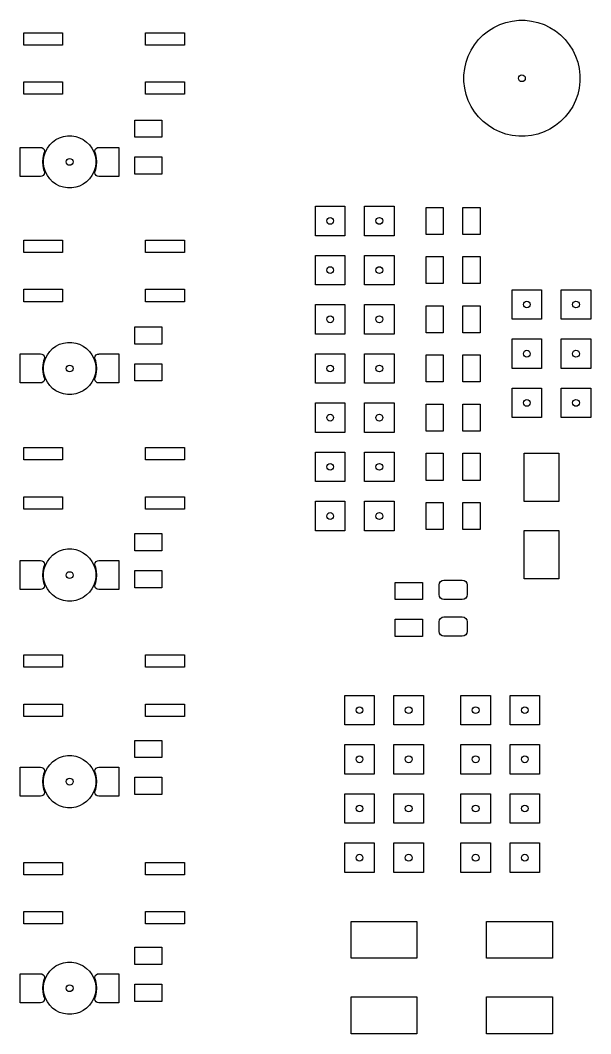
# Model space of a CAD drawing. Extents: x 0.28 to 2.94, y 0.28 to 3.72.
# Drawn here: x 1.78 to 2.94, y 1.657 to 3.718 of the extents above; entities that cross this region are included whole.
import ezdxf

# ---------------------------------------------------------------- set-up
doc = ezdxf.new("R2010")
doc.units = 0
doc.header["$MEASUREMENT"] = 0
doc.layers.add('BLACK', color=7, linetype='CONTINUOUS')

msp = doc.modelspace()

# ---------------------------------------------------------------- linework, layer by layer
at = {"layer": 'BLACK', "linetype": 'CONTINUOUS'}
for p, q in [((2.7429, 3.7034), (2.7548, 3.7091)), ((2.7548, 3.7091), (2.7673, 3.7135)), ((2.7673, 3.7135), (2.7802, 3.7164)), ((2.7802, 3.7164), (2.7934, 3.7179)), ((2.7934, 3.7179), (2.8066, 3.7179)), ((2.8066, 3.7179), (2.8198, 3.7164)), ((2.8198, 3.7164), (2.8327, 3.7135)), ((2.8327, 3.7135), (2.8452, 3.7091)), ((2.8452, 3.7091), (2.8571, 3.7034)), ((1.7866, 3.6674), (1.7866, 3.6926)), ((1.7866, 3.6926), (1.8654, 3.6926)), ((1.8654, 3.6926), (1.8654, 3.6674)), ((2.0346, 3.6674), (2.0346, 3.6926)), ((2.0346, 3.6926), (2.1134, 3.6926)), ((2.1134, 3.6926), (2.1134, 3.6674)), ((2.7213, 3.6881), (2.7317, 3.6963)), ((2.7317, 3.6963), (2.7429, 3.7034)), ((2.8571, 3.7034), (2.8683, 3.6963)), ((2.8683, 3.6963), (2.8787, 3.6881)), ((2.6966, 3.6571), (2.7037, 3.6683)), ((2.7037, 3.6683), (2.7119, 3.6787)), ((2.7119, 3.6787), (2.7213, 3.6881)), ((2.8787, 3.6881), (2.8881, 3.6787)), ((2.8881, 3.6787), (2.8963, 3.6683)), ((2.8963, 3.6683), (2.9034, 3.6571)), ((1.8654, 3.6674), (1.7866, 3.6674)), ((2.1134, 3.6674), (2.0346, 3.6674)), ((2.6909, 3.6452), (2.6966, 3.6571)), ((2.9034, 3.6571), (2.9091, 3.6452)), ((2.6836, 3.6198), (2.6865, 3.6327)), ((2.6865, 3.6327), (2.6909, 3.6452)), ((2.9091, 3.6452), (2.9135, 3.6327)), ((2.9135, 3.6327), (2.9164, 3.6198)), ((2.6821, 3.6066), (2.6836, 3.6198)), ((2.6821, 3.5934), (2.6821, 3.6066)), ((2.9164, 3.6198), (2.9179, 3.6066)), ((2.9179, 3.6066), (2.9179, 3.5934)), ((1.7866, 3.5674), (1.7866, 3.5926)), ((1.7866, 3.5926), (1.8654, 3.5926)), ((1.8654, 3.5926), (1.8654, 3.5674)), ((2.0346, 3.5674), (2.0346, 3.5926)), ((2.0346, 3.5926), (2.1134, 3.5926)), ((2.1134, 3.5926), (2.1134, 3.5674)), ((2.6836, 3.5802), (2.6821, 3.5934)), ((2.9179, 3.5934), (2.9164, 3.5802)), ((1.8654, 3.5674), (1.7866, 3.5674)), ((2.1134, 3.5674), (2.0346, 3.5674)), ((2.6865, 3.5673), (2.6836, 3.5802)), ((2.6909, 3.5548), (2.6865, 3.5673)), ((2.9135, 3.5673), (2.9091, 3.5548)), ((2.9164, 3.5802), (2.9135, 3.5673)), ((2.6966, 3.5429), (2.6909, 3.5548)), ((2.9091, 3.5548), (2.9034, 3.5429)), ((2.7037, 3.5317), (2.6966, 3.5429)), ((2.7119, 3.5213), (2.7037, 3.5317)), ((2.8963, 3.5317), (2.8881, 3.5213)), ((2.9034, 3.5429), (2.8963, 3.5317)), ((2.0125, 3.48), (2.0125, 3.515)), ((2.0125, 3.515), (2.0675, 3.515)), ((2.0675, 3.515), (2.0675, 3.48)), ((2.7213, 3.5119), (2.7119, 3.5213)), ((2.7317, 3.5037), (2.7213, 3.5119)), ((2.7429, 3.4966), (2.7317, 3.5037)), ((2.8683, 3.5037), (2.8571, 3.4966)), ((2.8787, 3.5119), (2.8683, 3.5037)), ((2.8881, 3.5213), (2.8787, 3.5119)), ((1.8676, 3.4817), (1.8758, 3.483)), ((1.8758, 3.483), (1.8842, 3.483)), ((1.8842, 3.483), (1.8924, 3.4817)), ((2.7548, 3.4909), (2.7429, 3.4966)), ((2.7673, 3.4865), (2.7548, 3.4909)), ((2.7802, 3.4836), (2.7673, 3.4865)), ((2.7934, 3.4821), (2.7802, 3.4836)), ((2.8198, 3.4836), (2.8066, 3.4821)), ((2.8327, 3.4865), (2.8198, 3.4836)), ((2.8452, 3.4909), (2.8327, 3.4865)), ((2.8571, 3.4966), (2.8452, 3.4909)), ((1.8347, 3.4578), (1.8396, 3.4645)), ((1.8396, 3.4645), (1.8455, 3.4704)), ((1.8455, 3.4704), (1.8522, 3.4753)), ((1.8522, 3.4753), (1.8597, 3.4791)), ((1.8597, 3.4791), (1.8676, 3.4817)), ((1.8924, 3.4817), (1.9003, 3.4791)), ((1.9003, 3.4791), (1.9078, 3.4753)), ((1.9078, 3.4753), (1.9145, 3.4704)), ((1.9145, 3.4704), (1.9204, 3.4645)), ((1.9204, 3.4645), (1.9253, 3.4578)), ((2.0675, 3.48), (2.0125, 3.48)), ((2.8066, 3.4821), (2.7934, 3.4821)), ((1.7796, 3.4005), (1.7796, 3.4595)), ((1.7796, 3.4595), (1.8209, 3.4595)), ((1.8209, 3.4595), (1.8237, 3.459)), ((1.8209, 3.4595), (1.8209, 3.4595)), ((1.8237, 3.459), (1.8263, 3.4574)), ((1.827, 3.4453), (1.8254, 3.4377)), ((1.8263, 3.4574), (1.8281, 3.455)), ((1.8283, 3.4489), (1.827, 3.4453)), ((1.827, 3.4342), (1.8283, 3.4424)), ((1.8281, 3.455), (1.8288, 3.452)), ((1.8288, 3.452), (1.8283, 3.4489)), ((1.8283, 3.4424), (1.8309, 3.4503)), ((1.8283, 3.4489), (1.8283, 3.4489)), ((1.8309, 3.4503), (1.8347, 3.4578)), ((1.9253, 3.4578), (1.9291, 3.4503)), ((1.9291, 3.4503), (1.9317, 3.4424)), ((1.9312, 3.4519), (1.9319, 3.4549)), ((1.9317, 3.4489), (1.9312, 3.4519)), ((1.933, 3.4452), (1.9317, 3.4489)), ((1.9317, 3.4489), (1.9317, 3.4489)), ((1.9317, 3.4424), (1.933, 3.4342)), ((1.9319, 3.4549), (1.9338, 3.4574)), ((1.9346, 3.4377), (1.933, 3.4452)), ((1.9338, 3.4574), (1.9364, 3.459)), ((1.9364, 3.459), (1.9391, 3.4594)), ((1.9391, 3.4594), (1.9391, 3.4595)), ((1.9391, 3.4595), (1.9804, 3.4595)), ((1.9804, 3.4595), (1.9804, 3.4005)), ((1.8254, 3.4377), (1.8248, 3.43)), ((1.8248, 3.43), (1.8254, 3.4223)), ((1.8254, 3.4223), (1.827, 3.4148)), ((1.827, 3.4258), (1.827, 3.4342)), ((1.8283, 3.4176), (1.827, 3.4258)), ((1.933, 3.4258), (1.9317, 3.4176)), ((1.933, 3.4342), (1.933, 3.4258)), ((1.933, 3.4147), (1.9346, 3.4223)), ((1.9352, 3.43), (1.9346, 3.4377)), ((1.9346, 3.4223), (1.9352, 3.43)), ((2.0125, 3.405), (2.0125, 3.44)), ((2.0125, 3.44), (2.0675, 3.44)), ((2.0675, 3.44), (2.0675, 3.405)), ((1.8209, 3.4005), (1.7796, 3.4005)), ((1.8236, 3.401), (1.8209, 3.4006)), ((1.8209, 3.4006), (1.8209, 3.4005)), ((1.8262, 3.4026), (1.8236, 3.401)), ((1.8281, 3.4051), (1.8262, 3.4026)), ((1.827, 3.4148), (1.8283, 3.4111)), ((1.8288, 3.4081), (1.8281, 3.4051)), ((1.8309, 3.4097), (1.8283, 3.4176)), ((1.8283, 3.4111), (1.8283, 3.4111)), ((1.8283, 3.4111), (1.8288, 3.4081)), ((1.8347, 3.4022), (1.8309, 3.4097)), ((1.8396, 3.3955), (1.8347, 3.4022)), ((1.9253, 3.4022), (1.9204, 3.3955)), ((1.9291, 3.4097), (1.9253, 3.4022)), ((1.9317, 3.4176), (1.9291, 3.4097)), ((1.9312, 3.408), (1.9317, 3.4111)), ((1.9319, 3.405), (1.9312, 3.408)), ((1.9317, 3.4111), (1.933, 3.4147)), ((1.9317, 3.4111), (1.9317, 3.4111)), ((1.9337, 3.4026), (1.9319, 3.405)), ((1.9363, 3.401), (1.9337, 3.4026)), ((1.9391, 3.4005), (1.9363, 3.401)), ((1.9804, 3.4005), (1.9391, 3.4005)), ((1.9391, 3.4005), (1.9391, 3.4005)), ((2.0675, 3.405), (2.0125, 3.405)), ((1.8455, 3.3896), (1.8396, 3.3955)), ((1.8522, 3.3847), (1.8455, 3.3896)), ((1.8597, 3.3809), (1.8522, 3.3847)), ((1.8676, 3.3783), (1.8597, 3.3809)), ((1.9003, 3.3809), (1.8924, 3.3783)), ((1.9078, 3.3847), (1.9003, 3.3809)), ((1.9145, 3.3896), (1.9078, 3.3847)), ((1.9204, 3.3955), (1.9145, 3.3896)), ((1.8758, 3.377), (1.8676, 3.3783)), ((1.8842, 3.377), (1.8758, 3.377)), ((1.8924, 3.3783), (1.8842, 3.377)), ((2.38, 3.28), (2.38, 3.34)), ((2.38, 3.34), (2.44, 3.34)), ((2.44, 3.34), (2.44, 3.28)), ((2.48, 3.28), (2.48, 3.34)), ((2.48, 3.34), (2.54, 3.34)), ((2.54, 3.34), (2.54, 3.28)), ((2.605, 3.2825), (2.605, 3.3375)), ((2.605, 3.3375), (2.64, 3.3375)), ((2.64, 3.3375), (2.64, 3.2825)), ((2.68, 3.2825), (2.68, 3.3375)), ((2.68, 3.3375), (2.715, 3.3375)), ((2.715, 3.3375), (2.715, 3.2825)), ((2.44, 3.28), (2.38, 3.28)), ((2.54, 3.28), (2.48, 3.28)), ((2.64, 3.2825), (2.605, 3.2825)), ((2.715, 3.2825), (2.68, 3.2825)), ((1.7866, 3.2457), (1.7866, 3.2709)), ((1.7866, 3.2709), (1.8654, 3.2709)), ((1.8654, 3.2709), (1.8654, 3.2457)), ((2.0346, 3.2457), (2.0346, 3.2709)), ((2.0346, 3.2709), (2.1134, 3.2709)), ((2.1134, 3.2709), (2.1134, 3.2457)), ((1.8654, 3.2457), (1.7866, 3.2457)), ((2.1134, 3.2457), (2.0346, 3.2457)), ((2.38, 3.18), (2.38, 3.24)), ((2.38, 3.24), (2.44, 3.24)), ((2.44, 3.24), (2.44, 3.18)), ((2.48, 3.18), (2.48, 3.24)), ((2.48, 3.24), (2.54, 3.24)), ((2.54, 3.24), (2.54, 3.18)), ((2.605, 3.1825), (2.605, 3.2375)), ((2.605, 3.2375), (2.64, 3.2375)), ((2.64, 3.2375), (2.64, 3.1825)), ((2.68, 3.1825), (2.68, 3.2375)), ((2.68, 3.2375), (2.715, 3.2375)), ((2.715, 3.2375), (2.715, 3.1825)), ((2.44, 3.18), (2.38, 3.18)), ((2.54, 3.18), (2.48, 3.18)), ((2.64, 3.1825), (2.605, 3.1825)), ((2.715, 3.1825), (2.68, 3.1825)), ((1.7866, 3.1457), (1.7866, 3.1709)), ((1.7866, 3.1709), (1.8654, 3.1709)), ((1.8654, 3.1709), (1.8654, 3.1457)), ((2.0346, 3.1457), (2.0346, 3.1709)), ((2.0346, 3.1709), (2.1134, 3.1709)), ((2.1134, 3.1709), (2.1134, 3.1457)), ((2.78, 3.11), (2.78, 3.17)), ((2.78, 3.17), (2.84, 3.17)), ((2.84, 3.17), (2.84, 3.11)), ((2.88, 3.11), (2.88, 3.17)), ((2.88, 3.17), (2.94, 3.17)), ((2.94, 3.17), (2.94, 3.11)), ((1.8654, 3.1457), (1.7866, 3.1457)), ((2.1134, 3.1457), (2.0346, 3.1457)), ((2.38, 3.08), (2.38, 3.14)), ((2.38, 3.14), (2.44, 3.14)), ((2.44, 3.14), (2.44, 3.08)), ((2.48, 3.08), (2.48, 3.14)), ((2.48, 3.14), (2.54, 3.14)), ((2.54, 3.14), (2.54, 3.08)), ((2.605, 3.0825), (2.605, 3.1375)), ((2.605, 3.1375), (2.64, 3.1375)), ((2.64, 3.1375), (2.64, 3.0825)), ((2.68, 3.0825), (2.68, 3.1375)), ((2.68, 3.1375), (2.715, 3.1375)), ((2.715, 3.1375), (2.715, 3.0825)), ((2.0125, 3.0596), (2.0125, 3.0946)), ((2.0125, 3.0946), (2.0675, 3.0946)), ((2.0675, 3.0946), (2.0675, 3.0596)), ((2.84, 3.11), (2.78, 3.11)), ((2.94, 3.11), (2.88, 3.11)), ((2.44, 3.08), (2.38, 3.08)), ((2.54, 3.08), (2.48, 3.08)), ((2.64, 3.0825), (2.605, 3.0825)), ((2.715, 3.0825), (2.68, 3.0825)), ((1.8396, 3.0445), (1.8455, 3.0504)), ((1.8455, 3.0504), (1.8522, 3.0553)), ((1.8522, 3.0553), (1.8597, 3.0591)), ((1.8597, 3.0591), (1.8676, 3.0617)), ((1.8676, 3.0617), (1.8758, 3.063)), ((1.8758, 3.063), (1.8842, 3.063)), ((1.8842, 3.063), (1.8924, 3.0617)), ((1.8924, 3.0617), (1.9003, 3.0591)), ((1.9003, 3.0591), (1.9078, 3.0553)), ((1.9078, 3.0553), (1.9145, 3.0504)), ((1.9145, 3.0504), (1.9204, 3.0445)), ((2.0675, 3.0596), (2.0125, 3.0596)), ((2.78, 3.01), (2.78, 3.07)), ((2.78, 3.07), (2.84, 3.07)), ((2.84, 3.07), (2.84, 3.01)), ((2.88, 3.01), (2.88, 3.07)), ((2.88, 3.07), (2.94, 3.07)), ((2.94, 3.07), (2.94, 3.01)), ((1.7796, 2.9805), (1.7796, 3.0395)), ((1.7796, 3.0395), (1.8209, 3.0395)), ((1.8209, 3.0395), (1.8237, 3.039)), ((1.8209, 3.0395), (1.8209, 3.0395)), ((1.8237, 3.039), (1.8263, 3.0374)), ((1.8263, 3.0374), (1.8281, 3.035)), ((1.8283, 3.0289), (1.827, 3.0253)), ((1.8281, 3.035), (1.8288, 3.032)), ((1.8288, 3.032), (1.8283, 3.0289)), ((1.8283, 3.0224), (1.8309, 3.0303)), ((1.8283, 3.0289), (1.8283, 3.0289)), ((1.8309, 3.0303), (1.8347, 3.0378)), ((1.8347, 3.0378), (1.8396, 3.0445)), ((1.9204, 3.0445), (1.9253, 3.0378)), ((1.9253, 3.0378), (1.9291, 3.0303)), ((1.9291, 3.0303), (1.9317, 3.0224)), ((1.9312, 3.0319), (1.9319, 3.0349)), ((1.9317, 3.0289), (1.9312, 3.0319)), ((1.933, 3.0252), (1.9317, 3.0289)), ((1.9317, 3.0289), (1.9317, 3.0289)), ((1.9319, 3.0349), (1.9338, 3.0374)), ((1.9338, 3.0374), (1.9364, 3.039)), ((1.9364, 3.039), (1.9391, 3.0394)), ((1.9391, 3.0394), (1.9391, 3.0395)), ((1.9391, 3.0395), (1.9804, 3.0395)), ((1.9804, 3.0395), (1.9804, 2.9805)), ((2.38, 2.98), (2.38, 3.04)), ((2.38, 3.04), (2.44, 3.04)), ((2.44, 3.04), (2.44, 2.98)), ((2.48, 2.98), (2.48, 3.04)), ((2.48, 3.04), (2.54, 3.04)), ((2.54, 3.04), (2.54, 2.98)), ((2.605, 2.9825), (2.605, 3.0375)), ((2.605, 3.0375), (2.64, 3.0375)), ((2.64, 3.0375), (2.64, 2.9825)), ((2.68, 2.9825), (2.68, 3.0375)), ((2.68, 3.0375), (2.715, 3.0375)), ((2.715, 3.0375), (2.715, 2.9825)), ((1.8254, 3.0177), (1.8248, 3.01)), ((1.8248, 3.01), (1.8254, 3.0023)), ((1.827, 3.0253), (1.8254, 3.0177)), ((1.827, 3.0142), (1.8283, 3.0224)), ((1.827, 3.0058), (1.827, 3.0142)), ((1.9317, 3.0224), (1.933, 3.0142)), ((1.9346, 3.0177), (1.933, 3.0252)), ((1.933, 3.0142), (1.933, 3.0058)), ((1.9352, 3.01), (1.9346, 3.0177)), ((1.9346, 3.0023), (1.9352, 3.01)), ((2.0125, 2.9846), (2.0125, 3.0196)), ((2.0125, 3.0196), (2.0675, 3.0196)), ((2.0675, 3.0196), (2.0675, 2.9846)), ((2.84, 3.01), (2.78, 3.01)), ((2.94, 3.01), (2.88, 3.01)), ((1.8254, 3.0023), (1.827, 2.9948)), ((1.8283, 2.9976), (1.827, 3.0058)), ((1.827, 2.9948), (1.8283, 2.9911)), ((1.8288, 2.9881), (1.8281, 2.9851)), ((1.8309, 2.9897), (1.8283, 2.9976)), ((1.8283, 2.9911), (1.8283, 2.9911)), ((1.8283, 2.9911), (1.8288, 2.9881)), ((1.8347, 2.9822), (1.8309, 2.9897)), ((1.9291, 2.9897), (1.9253, 2.9822)), ((1.9317, 2.9976), (1.9291, 2.9897)), ((1.9312, 2.988), (1.9317, 2.9911)), ((1.9319, 2.985), (1.9312, 2.988)), ((1.933, 3.0058), (1.9317, 2.9976)), ((1.9317, 2.9911), (1.933, 2.9947)), ((1.9317, 2.9911), (1.9317, 2.9911)), ((1.933, 2.9947), (1.9346, 3.0023)), ((1.8209, 2.9805), (1.7796, 2.9805)), ((1.8236, 2.981), (1.8209, 2.9806)), ((1.8209, 2.9806), (1.8209, 2.9805)), ((1.8262, 2.9826), (1.8236, 2.981)), ((1.8281, 2.9851), (1.8262, 2.9826)), ((1.8396, 2.9755), (1.8347, 2.9822)), ((1.8455, 2.9696), (1.8396, 2.9755)), ((1.8522, 2.9647), (1.8455, 2.9696)), ((1.9145, 2.9696), (1.9078, 2.9647)), ((1.9204, 2.9755), (1.9145, 2.9696)), ((1.9253, 2.9822), (1.9204, 2.9755)), ((1.9337, 2.9826), (1.9319, 2.985)), ((1.9363, 2.981), (1.9337, 2.9826)), ((1.9391, 2.9805), (1.9363, 2.981)), ((1.9804, 2.9805), (1.9391, 2.9805)), ((1.9391, 2.9805), (1.9391, 2.9805)), ((2.0675, 2.9846), (2.0125, 2.9846)), ((2.44, 2.98), (2.38, 2.98)), ((2.54, 2.98), (2.48, 2.98)), ((2.64, 2.9825), (2.605, 2.9825)), ((2.715, 2.9825), (2.68, 2.9825)), ((2.78, 2.91), (2.78, 2.97)), ((2.78, 2.97), (2.84, 2.97)), ((2.84, 2.97), (2.84, 2.91)), ((2.88, 2.91), (2.88, 2.97)), ((2.88, 2.97), (2.94, 2.97)), ((2.94, 2.97), (2.94, 2.91)), ((1.8597, 2.9609), (1.8522, 2.9647)), ((1.8676, 2.9583), (1.8597, 2.9609)), ((1.8758, 2.957), (1.8676, 2.9583)), ((1.8842, 2.957), (1.8758, 2.957)), ((1.8924, 2.9583), (1.8842, 2.957)), ((1.9003, 2.9609), (1.8924, 2.9583)), ((1.9078, 2.9647), (1.9003, 2.9609)), ((2.38, 2.88), (2.38, 2.94)), ((2.38, 2.94), (2.44, 2.94)), ((2.44, 2.94), (2.44, 2.88)), ((2.48, 2.88), (2.48, 2.94)), ((2.48, 2.94), (2.54, 2.94)), ((2.54, 2.94), (2.54, 2.88)), ((2.605, 2.8825), (2.605, 2.9375)), ((2.605, 2.9375), (2.64, 2.9375)), ((2.64, 2.9375), (2.64, 2.8825)), ((2.68, 2.8825), (2.68, 2.9375)), ((2.68, 2.9375), (2.715, 2.9375)), ((2.715, 2.9375), (2.715, 2.8825)), ((2.84, 2.91), (2.78, 2.91)), ((2.94, 2.91), (2.88, 2.91)), ((2.44, 2.88), (2.38, 2.88)), ((2.54, 2.88), (2.48, 2.88)), ((2.64, 2.8825), (2.605, 2.8825)), ((2.715, 2.8825), (2.68, 2.8825)), ((1.7866, 2.8241), (1.7866, 2.8493)), ((1.7866, 2.8493), (1.8654, 2.8493)), ((1.8654, 2.8493), (1.8654, 2.8241)), ((2.0346, 2.8241), (2.0346, 2.8493)), ((2.0346, 2.8493), (2.1134, 2.8493)), ((2.1134, 2.8493), (2.1134, 2.8241)), ((1.8654, 2.8241), (1.7866, 2.8241)), ((2.1134, 2.8241), (2.0346, 2.8241)), ((2.38, 2.78), (2.38, 2.84)), ((2.38, 2.84), (2.44, 2.84)), ((2.44, 2.84), (2.44, 2.78)), ((2.48, 2.78), (2.48, 2.84)), ((2.48, 2.84), (2.54, 2.84)), ((2.54, 2.84), (2.54, 2.78)), ((2.605, 2.7825), (2.605, 2.8375)), ((2.605, 2.8375), (2.64, 2.8375)), ((2.64, 2.8375), (2.64, 2.7825)), ((2.68, 2.7825), (2.68, 2.8375)), ((2.68, 2.8375), (2.715, 2.8375)), ((2.715, 2.8375), (2.715, 2.7825)), ((2.8046, 2.7395), (2.8046, 2.838)), ((2.8046, 2.838), (2.8754, 2.838)), ((2.8754, 2.838), (2.8754, 2.7395)), ((2.64, 2.7825), (2.605, 2.7825)), ((2.715, 2.7825), (2.68, 2.7825)), ((2.44, 2.78), (2.38, 2.78)), ((2.54, 2.78), (2.48, 2.78)), ((1.7866, 2.7241), (1.7866, 2.7493)), ((1.7866, 2.7493), (1.8654, 2.7493)), ((1.8654, 2.7493), (1.8654, 2.7241)), ((2.0346, 2.7241), (2.0346, 2.7493)), ((2.0346, 2.7493), (2.1134, 2.7493)), ((2.1134, 2.7493), (2.1134, 2.7241)), ((1.8654, 2.7241), (1.7866, 2.7241)), ((2.1134, 2.7241), (2.0346, 2.7241)), ((2.38, 2.68), (2.38, 2.74)), ((2.38, 2.74), (2.44, 2.74)), ((2.44, 2.74), (2.44, 2.68)), ((2.48, 2.68), (2.48, 2.74)), ((2.48, 2.74), (2.54, 2.74)), ((2.54, 2.74), (2.54, 2.68)), ((2.605, 2.6825), (2.605, 2.7375)), ((2.605, 2.7375), (2.64, 2.7375)), ((2.64, 2.7375), (2.64, 2.6825)), ((2.68, 2.6825), (2.68, 2.7375)), ((2.68, 2.7375), (2.715, 2.7375)), ((2.715, 2.7375), (2.715, 2.6825)), ((2.8754, 2.7395), (2.8046, 2.7395)), ((2.44, 2.68), (2.38, 2.68)), ((2.54, 2.68), (2.48, 2.68)), ((2.64, 2.6825), (2.605, 2.6825)), ((2.715, 2.6825), (2.68, 2.6825)), ((2.8046, 2.582), (2.8046, 2.6805)), ((2.8046, 2.6805), (2.8754, 2.6805)), ((2.8754, 2.6805), (2.8754, 2.582)), ((2.0125, 2.6392), (2.0125, 2.6742)), ((2.0125, 2.6742), (2.0675, 2.6742)), ((2.0675, 2.6742), (2.0675, 2.6392)), ((1.8522, 2.6353), (1.8597, 2.6391)), ((1.8597, 2.6391), (1.8676, 2.6417)), ((1.8676, 2.6417), (1.8758, 2.643)), ((1.8758, 2.643), (1.8842, 2.643)), ((1.8842, 2.643), (1.8924, 2.6417)), ((1.8924, 2.6417), (1.9003, 2.6391)), ((1.9003, 2.6391), (1.9078, 2.6353)), ((2.0675, 2.6392), (2.0125, 2.6392)), ((1.7796, 2.5605), (1.7796, 2.6195)), ((1.7796, 2.6195), (1.8209, 2.6195)), ((1.8209, 2.6195), (1.8237, 2.619)), ((1.8209, 2.6195), (1.8209, 2.6195)), ((1.8237, 2.619), (1.8263, 2.6174)), ((1.8263, 2.6174), (1.8281, 2.615)), ((1.8309, 2.6103), (1.8347, 2.6178)), ((1.8347, 2.6178), (1.8396, 2.6245)), ((1.8396, 2.6245), (1.8455, 2.6304)), ((1.8455, 2.6304), (1.8522, 2.6353)), ((1.9078, 2.6353), (1.9145, 2.6304)), ((1.9145, 2.6304), (1.9204, 2.6245)), ((1.9204, 2.6245), (1.9253, 2.6178)), ((1.9253, 2.6178), (1.9291, 2.6103)), ((1.9319, 2.6149), (1.9338, 2.6174)), ((1.9338, 2.6174), (1.9364, 2.619)), ((1.9364, 2.619), (1.9391, 2.6194)), ((1.9391, 2.6194), (1.9391, 2.6195)), ((1.9391, 2.6195), (1.9804, 2.6195)), ((1.9804, 2.6195), (1.9804, 2.5605)), ((1.8254, 2.5977), (1.8248, 2.59)), ((1.827, 2.6053), (1.8254, 2.5977)), ((1.8283, 2.6089), (1.827, 2.6053)), ((1.827, 2.5942), (1.8283, 2.6024)), ((1.8281, 2.615), (1.8288, 2.612)), ((1.8288, 2.612), (1.8283, 2.6089)), ((1.8283, 2.6024), (1.8309, 2.6103)), ((1.8283, 2.6089), (1.8283, 2.6089)), ((1.9291, 2.6103), (1.9317, 2.6024)), ((1.9312, 2.6119), (1.9319, 2.6149)), ((1.9317, 2.6089), (1.9312, 2.6119)), ((1.933, 2.6052), (1.9317, 2.6089)), ((1.9317, 2.6089), (1.9317, 2.6089)), ((1.9317, 2.6024), (1.933, 2.5942)), ((1.9346, 2.5977), (1.933, 2.6052)), ((1.9352, 2.59), (1.9346, 2.5977)), ((2.0125, 2.5642), (2.0125, 2.5992)), ((2.0125, 2.5992), (2.0675, 2.5992)), ((2.0675, 2.5992), (2.0675, 2.5642)), ((1.8248, 2.59), (1.8254, 2.5823)), ((1.8254, 2.5823), (1.827, 2.5748)), ((1.827, 2.5858), (1.827, 2.5942)), ((1.8283, 2.5776), (1.827, 2.5858)), ((1.8309, 2.5697), (1.8283, 2.5776)), ((1.9317, 2.5776), (1.9291, 2.5697)), ((1.933, 2.5858), (1.9317, 2.5776)), ((1.933, 2.5942), (1.933, 2.5858)), ((1.933, 2.5747), (1.9346, 2.5823)), ((1.9346, 2.5823), (1.9352, 2.59)), ((2.6322, 2.5736), (2.6343, 2.5768)), ((2.6343, 2.5768), (2.6375, 2.5789)), ((2.6375, 2.5789), (2.6413, 2.5797)), ((2.6413, 2.5797), (2.6787, 2.5797)), ((2.6787, 2.5797), (2.6825, 2.5789)), ((2.6825, 2.5789), (2.6857, 2.5768)), ((2.6857, 2.5768), (2.6878, 2.5736)), ((2.8754, 2.582), (2.8046, 2.582)), ((1.8209, 2.5605), (1.7796, 2.5605)), ((1.8236, 2.561), (1.8209, 2.5606)), ((1.8209, 2.5606), (1.8209, 2.5605)), ((1.8262, 2.5626), (1.8236, 2.561)), ((1.8281, 2.5651), (1.8262, 2.5626)), ((1.827, 2.5748), (1.8283, 2.5711)), ((1.8288, 2.5681), (1.8281, 2.5651)), ((1.8283, 2.5711), (1.8283, 2.5711)), ((1.8283, 2.5711), (1.8288, 2.5681)), ((1.8347, 2.5622), (1.8309, 2.5697)), ((1.8396, 2.5555), (1.8347, 2.5622)), ((1.8455, 2.5496), (1.8396, 2.5555)), ((1.9204, 2.5555), (1.9145, 2.5496)), ((1.9253, 2.5622), (1.9204, 2.5555)), ((1.9291, 2.5697), (1.9253, 2.5622)), ((1.9312, 2.568), (1.9317, 2.5711)), ((1.9319, 2.565), (1.9312, 2.568)), ((1.9317, 2.5711), (1.933, 2.5747)), ((1.9317, 2.5711), (1.9317, 2.5711)), ((1.9337, 2.5626), (1.9319, 2.565)), ((1.9363, 2.561), (1.9337, 2.5626)), ((1.9391, 2.5605), (1.9363, 2.561)), ((1.9804, 2.5605), (1.9391, 2.5605)), ((1.9391, 2.5605), (1.9391, 2.5605)), ((2.0675, 2.5642), (2.0125, 2.5642)), ((2.5425, 2.54), (2.5425, 2.575)), ((2.5425, 2.575), (2.5975, 2.575)), ((2.5975, 2.575), (2.5975, 2.54)), ((2.6315, 2.5698), (2.6322, 2.5736)), ((2.6315, 2.5502), (2.6315, 2.5698)), ((2.6878, 2.5736), (2.6885, 2.5698)), ((2.6885, 2.5698), (2.6885, 2.5502)), ((1.8522, 2.5447), (1.8455, 2.5496)), ((1.8597, 2.5409), (1.8522, 2.5447)), ((1.8676, 2.5383), (1.8597, 2.5409)), ((1.8758, 2.537), (1.8676, 2.5383)), ((1.8842, 2.537), (1.8758, 2.537)), ((1.8924, 2.5383), (1.8842, 2.537)), ((1.9003, 2.5409), (1.8924, 2.5383)), ((1.9078, 2.5447), (1.9003, 2.5409)), ((1.9145, 2.5496), (1.9078, 2.5447)), ((2.5975, 2.54), (2.5425, 2.54)), ((2.6322, 2.5464), (2.6315, 2.5502)), ((2.6343, 2.5432), (2.6322, 2.5464)), ((2.6375, 2.5411), (2.6343, 2.5432)), ((2.6413, 2.5403), (2.6375, 2.5411)), ((2.6787, 2.5403), (2.6413, 2.5403)), ((2.6825, 2.5411), (2.6787, 2.5403)), ((2.6857, 2.5432), (2.6825, 2.5411)), ((2.6878, 2.5464), (2.6857, 2.5432)), ((2.6885, 2.5502), (2.6878, 2.5464)), ((2.5425, 2.465), (2.5425, 2.5)), ((2.5425, 2.5), (2.5975, 2.5)), ((2.5975, 2.5), (2.5975, 2.465)), ((2.6315, 2.495), (2.6322, 2.4988)), ((2.6315, 2.4754), (2.6315, 2.495)), ((2.6322, 2.4988), (2.6343, 2.502)), ((2.6343, 2.502), (2.6375, 2.5041)), ((2.6375, 2.5041), (2.6413, 2.5049)), ((2.6413, 2.5049), (2.6787, 2.5049)), ((2.6787, 2.5049), (2.6825, 2.5041)), ((2.6825, 2.5041), (2.6857, 2.502)), ((2.6857, 2.502), (2.6878, 2.4988)), ((2.6878, 2.4988), (2.6885, 2.495)), ((2.6885, 2.495), (2.6885, 2.4754)), ((2.6322, 2.4716), (2.6315, 2.4754)), ((2.6885, 2.4754), (2.6878, 2.4716)), ((2.5975, 2.465), (2.5425, 2.465)), ((2.6343, 2.4684), (2.6322, 2.4716)), ((2.6375, 2.4663), (2.6343, 2.4684)), ((2.6413, 2.4655), (2.6375, 2.4663)), ((2.6787, 2.4655), (2.6413, 2.4655)), ((2.6825, 2.4663), (2.6787, 2.4655)), ((2.6857, 2.4684), (2.6825, 2.4663)), ((2.6878, 2.4716), (2.6857, 2.4684)), ((1.7866, 2.4024), (1.7866, 2.4276)), ((1.7866, 2.4276), (1.8654, 2.4276)), ((1.8654, 2.4276), (1.8654, 2.4024)), ((2.0346, 2.4024), (2.0346, 2.4276)), ((2.0346, 2.4276), (2.1134, 2.4276)), ((2.1134, 2.4276), (2.1134, 2.4024)), ((1.8654, 2.4024), (1.7866, 2.4024)), ((2.1134, 2.4024), (2.0346, 2.4024)), ((2.4397, 2.2854), (2.4397, 2.3454)), ((2.4397, 2.3454), (2.4997, 2.3454)), ((2.4997, 2.3454), (2.4997, 2.2854)), ((2.5397, 2.2854), (2.5397, 2.3454)), ((2.5397, 2.3454), (2.5997, 2.3454)), ((2.5997, 2.3454), (2.5997, 2.2854)), ((2.6759, 2.2854), (2.6759, 2.3454)), ((2.6759, 2.3454), (2.7359, 2.3454)), ((2.7359, 2.3454), (2.7359, 2.2854)), ((2.7759, 2.2854), (2.7759, 2.3454)), ((2.7759, 2.3454), (2.8359, 2.3454)), ((2.8359, 2.3454), (2.8359, 2.2854)), ((1.7866, 2.3024), (1.7866, 2.3276)), ((1.7866, 2.3276), (1.8654, 2.3276)), ((1.8654, 2.3276), (1.8654, 2.3024)), ((2.0346, 2.3024), (2.0346, 2.3276)), ((2.0346, 2.3276), (2.1134, 2.3276)), ((2.1134, 2.3276), (2.1134, 2.3024)), ((1.8654, 2.3024), (1.7866, 2.3024)), ((2.1134, 2.3024), (2.0346, 2.3024)), ((2.4997, 2.2854), (2.4397, 2.2854)), ((2.5997, 2.2854), (2.5397, 2.2854)), ((2.7359, 2.2854), (2.6759, 2.2854)), ((2.8359, 2.2854), (2.7759, 2.2854)), ((2.0125, 2.2188), (2.0125, 2.2538)), ((2.0125, 2.2538), (2.0675, 2.2538)), ((2.0675, 2.2538), (2.0675, 2.2188)), ((2.4397, 2.1854), (2.4397, 2.2454)), ((2.4397, 2.2454), (2.4997, 2.2454)), ((2.4997, 2.2454), (2.4997, 2.1854)), ((2.5397, 2.1854), (2.5397, 2.2454)), ((2.5397, 2.2454), (2.5997, 2.2454)), ((2.5997, 2.2454), (2.5997, 2.1854)), ((2.6759, 2.1854), (2.6759, 2.2454)), ((2.6759, 2.2454), (2.7359, 2.2454)), ((2.7359, 2.2454), (2.7359, 2.1854)), ((2.7759, 2.1854), (2.7759, 2.2454)), ((2.7759, 2.2454), (2.8359, 2.2454)), ((2.8359, 2.2454), (2.8359, 2.1854)), ((1.8396, 2.2045), (1.8455, 2.2104)), ((1.8455, 2.2104), (1.8522, 2.2153)), ((1.8522, 2.2153), (1.8597, 2.2191)), ((1.8597, 2.2191), (1.8676, 2.2217)), ((1.8676, 2.2217), (1.8758, 2.223)), ((1.8758, 2.223), (1.8842, 2.223)), ((1.8842, 2.223), (1.8924, 2.2217)), ((1.8924, 2.2217), (1.9003, 2.2191)), ((1.9003, 2.2191), (1.9078, 2.2153)), ((1.9078, 2.2153), (1.9145, 2.2104)), ((1.9145, 2.2104), (1.9204, 2.2045)), ((2.0675, 2.2188), (2.0125, 2.2188)), ((1.7796, 2.1405), (1.7796, 2.1995)), ((1.7796, 2.1995), (1.8209, 2.1995)), ((1.8209, 2.1995), (1.8237, 2.199)), ((1.8209, 2.1995), (1.8209, 2.1995)), ((1.8237, 2.199), (1.8263, 2.1974)), ((1.827, 2.1853), (1.8254, 2.1777)), ((1.8263, 2.1974), (1.8281, 2.195)), ((1.8283, 2.1889), (1.827, 2.1853)), ((1.8281, 2.195), (1.8288, 2.192)), ((1.8288, 2.192), (1.8283, 2.1889)), ((1.8283, 2.1824), (1.8309, 2.1903)), ((1.8283, 2.1889), (1.8283, 2.1889)), ((1.8309, 2.1903), (1.8347, 2.1978)), ((1.8347, 2.1978), (1.8396, 2.2045)), ((1.9204, 2.2045), (1.9253, 2.1978)), ((1.9253, 2.1978), (1.9291, 2.1903)), ((1.9291, 2.1903), (1.9317, 2.1824)), ((1.9312, 2.1919), (1.9319, 2.1949)), ((1.9317, 2.1889), (1.9312, 2.1919)), ((1.933, 2.1852), (1.9317, 2.1889)), ((1.9317, 2.1889), (1.9317, 2.1889)), ((1.9319, 2.1949), (1.9338, 2.1974)), ((1.9346, 2.1777), (1.933, 2.1852)), ((1.9338, 2.1974), (1.9364, 2.199)), ((1.9364, 2.199), (1.9391, 2.1994)), ((1.9391, 2.1994), (1.9391, 2.1995)), ((1.9391, 2.1995), (1.9804, 2.1995)), ((1.9804, 2.1995), (1.9804, 2.1405)), ((2.4997, 2.1854), (2.4397, 2.1854)), ((2.5997, 2.1854), (2.5397, 2.1854)), ((2.7359, 2.1854), (2.6759, 2.1854)), ((2.8359, 2.1854), (2.7759, 2.1854)), ((1.8254, 2.1777), (1.8248, 2.17)), ((1.8248, 2.17), (1.8254, 2.1623)), ((1.827, 2.1742), (1.8283, 2.1824)), ((1.827, 2.1658), (1.827, 2.1742)), ((1.8283, 2.1576), (1.827, 2.1658)), ((1.9317, 2.1824), (1.933, 2.1742)), ((1.933, 2.1658), (1.9317, 2.1576)), ((1.933, 2.1742), (1.933, 2.1658)), ((1.9352, 2.17), (1.9346, 2.1777)), ((1.9346, 2.1623), (1.9352, 2.17)), ((2.0125, 2.1438), (2.0125, 2.1788)), ((2.0125, 2.1788), (2.0675, 2.1788)), ((2.0675, 2.1788), (2.0675, 2.1438)), ((1.8254, 2.1623), (1.827, 2.1548)), ((1.8281, 2.1451), (1.8262, 2.1426)), ((1.827, 2.1548), (1.8283, 2.1511)), ((1.8288, 2.1481), (1.8281, 2.1451)), ((1.8309, 2.1497), (1.8283, 2.1576)), ((1.8283, 2.1511), (1.8283, 2.1511)), ((1.8283, 2.1511), (1.8288, 2.1481)), ((1.8347, 2.1422), (1.8309, 2.1497)), ((1.9291, 2.1497), (1.9253, 2.1422)), ((1.9317, 2.1576), (1.9291, 2.1497)), ((1.9312, 2.148), (1.9317, 2.1511)), ((1.9319, 2.145), (1.9312, 2.148)), ((1.9317, 2.1511), (1.933, 2.1547)), ((1.9317, 2.1511), (1.9317, 2.1511)), ((1.9337, 2.1426), (1.9319, 2.145)), ((1.933, 2.1547), (1.9346, 2.1623)), ((2.0675, 2.1438), (2.0125, 2.1438)), ((2.4397, 2.0854), (2.4397, 2.1454)), ((2.4397, 2.1454), (2.4997, 2.1454)), ((2.4997, 2.1454), (2.4997, 2.0854)), ((2.5397, 2.0854), (2.5397, 2.1454)), ((2.5397, 2.1454), (2.5997, 2.1454)), ((2.5997, 2.1454), (2.5997, 2.0854)), ((2.6759, 2.0854), (2.6759, 2.1454)), ((2.6759, 2.1454), (2.7359, 2.1454)), ((2.7359, 2.1454), (2.7359, 2.0854)), ((2.7759, 2.0854), (2.7759, 2.1454)), ((2.7759, 2.1454), (2.8359, 2.1454)), ((2.8359, 2.1454), (2.8359, 2.0854)), ((1.8209, 2.1405), (1.7796, 2.1405)), ((1.8236, 2.141), (1.8209, 2.1406)), ((1.8209, 2.1406), (1.8209, 2.1405)), ((1.8262, 2.1426), (1.8236, 2.141)), ((1.8396, 2.1355), (1.8347, 2.1422)), ((1.8455, 2.1296), (1.8396, 2.1355)), ((1.8522, 2.1247), (1.8455, 2.1296)), ((1.8597, 2.1209), (1.8522, 2.1247)), ((1.9078, 2.1247), (1.9003, 2.1209)), ((1.9145, 2.1296), (1.9078, 2.1247)), ((1.9204, 2.1355), (1.9145, 2.1296)), ((1.9253, 2.1422), (1.9204, 2.1355)), ((1.9363, 2.141), (1.9337, 2.1426)), ((1.9391, 2.1405), (1.9363, 2.141)), ((1.9804, 2.1405), (1.9391, 2.1405)), ((1.9391, 2.1405), (1.9391, 2.1405)), ((1.8676, 2.1183), (1.8597, 2.1209)), ((1.8758, 2.117), (1.8676, 2.1183)), ((1.8842, 2.117), (1.8758, 2.117)), ((1.8924, 2.1183), (1.8842, 2.117)), ((1.9003, 2.1209), (1.8924, 2.1183)), ((2.4997, 2.0854), (2.4397, 2.0854)), ((2.5997, 2.0854), (2.5397, 2.0854)), ((2.7359, 2.0854), (2.6759, 2.0854)), ((2.8359, 2.0854), (2.7759, 2.0854)), ((2.4397, 1.9854), (2.4397, 2.0454)), ((2.4397, 2.0454), (2.4997, 2.0454)), ((2.4997, 2.0454), (2.4997, 1.9854)), ((2.5397, 1.9854), (2.5397, 2.0454)), ((2.5397, 2.0454), (2.5997, 2.0454)), ((2.5997, 2.0454), (2.5997, 1.9854)), ((2.6759, 1.9854), (2.6759, 2.0454)), ((2.6759, 2.0454), (2.7359, 2.0454)), ((2.7359, 2.0454), (2.7359, 1.9854)), ((2.7759, 1.9854), (2.7759, 2.0454)), ((2.7759, 2.0454), (2.8359, 2.0454)), ((2.8359, 2.0454), (2.8359, 1.9854)), ((1.7866, 1.9807), (1.7866, 2.0059)), ((1.7866, 2.0059), (1.8654, 2.0059)), ((1.8654, 2.0059), (1.8654, 1.9807)), ((2.0346, 1.9807), (2.0346, 2.0059)), ((2.0346, 2.0059), (2.1134, 2.0059)), ((2.1134, 2.0059), (2.1134, 1.9807)), ((1.8654, 1.9807), (1.7866, 1.9807)), ((2.1134, 1.9807), (2.0346, 1.9807)), ((2.4997, 1.9854), (2.4397, 1.9854)), ((2.5997, 1.9854), (2.5397, 1.9854)), ((2.7359, 1.9854), (2.6759, 1.9854)), ((2.8359, 1.9854), (2.7759, 1.9854)), ((1.7866, 1.8807), (1.7866, 1.9059)), ((1.7866, 1.9059), (1.8654, 1.9059)), ((1.8654, 1.9059), (1.8654, 1.8807)), ((2.0346, 1.8807), (2.0346, 1.9059)), ((2.0346, 1.9059), (2.1134, 1.9059)), ((2.1134, 1.9059), (2.1134, 1.8807)), ((1.8654, 1.8807), (1.7866, 1.8807)), ((2.1134, 1.8807), (2.0346, 1.8807)), ((2.4528, 1.811), (2.4528, 1.8858)), ((2.4528, 1.8858), (2.5866, 1.8858)), ((2.5866, 1.8858), (2.5866, 1.811)), ((2.7283, 1.811), (2.7283, 1.8858)), ((2.7283, 1.8858), (2.8622, 1.8858)), ((2.8622, 1.8858), (2.8622, 1.811)), ((2.0125, 1.7983), (2.0125, 1.8333)), ((2.0125, 1.8333), (2.0675, 1.8333)), ((2.0675, 1.8333), (2.0675, 1.7983)), ((1.8455, 1.7904), (1.8522, 1.7953)), ((1.8522, 1.7953), (1.8597, 1.7991)), ((1.8597, 1.7991), (1.8676, 1.8017)), ((1.8676, 1.8017), (1.8758, 1.803)), ((1.8758, 1.803), (1.8842, 1.803)), ((1.8842, 1.803), (1.8924, 1.8017)), ((1.8924, 1.8017), (1.9003, 1.7991)), ((1.9003, 1.7991), (1.9078, 1.7953)), ((1.9078, 1.7953), (1.9145, 1.7904)), ((2.0675, 1.7983), (2.0125, 1.7983)), ((2.5866, 1.811), (2.4528, 1.811)), ((2.8622, 1.811), (2.7283, 1.811)), ((1.7796, 1.7205), (1.7796, 1.7795)), ((1.7796, 1.7795), (1.8209, 1.7795)), ((1.8209, 1.7795), (1.8237, 1.779)), ((1.8209, 1.7795), (1.8209, 1.7795)), ((1.8237, 1.779), (1.8263, 1.7774)), ((1.8263, 1.7774), (1.8281, 1.775)), ((1.8281, 1.775), (1.8288, 1.772)), ((1.8309, 1.7703), (1.8347, 1.7778)), ((1.8347, 1.7778), (1.8396, 1.7845)), ((1.8396, 1.7845), (1.8455, 1.7904)), ((1.9145, 1.7904), (1.9204, 1.7845)), ((1.9204, 1.7845), (1.9253, 1.7778)), ((1.9253, 1.7778), (1.9291, 1.7703)), ((1.9312, 1.7719), (1.9319, 1.7749)), ((1.9319, 1.7749), (1.9338, 1.7774)), ((1.9338, 1.7774), (1.9364, 1.779)), ((1.9364, 1.779), (1.9391, 1.7794)), ((1.9391, 1.7794), (1.9391, 1.7795)), ((1.9391, 1.7795), (1.9804, 1.7795)), ((1.9804, 1.7795), (1.9804, 1.7205)), ((1.8254, 1.7577), (1.8248, 1.75)), ((1.827, 1.7653), (1.8254, 1.7577)), ((1.8283, 1.7689), (1.827, 1.7653)), ((1.827, 1.7542), (1.8283, 1.7624)), ((1.827, 1.7458), (1.827, 1.7542)), ((1.8288, 1.772), (1.8283, 1.7689)), ((1.8283, 1.7624), (1.8309, 1.7703)), ((1.8283, 1.7689), (1.8283, 1.7689)), ((1.9291, 1.7703), (1.9317, 1.7624)), ((1.9317, 1.7689), (1.9312, 1.7719)), ((1.933, 1.7652), (1.9317, 1.7689)), ((1.9317, 1.7689), (1.9317, 1.7689)), ((1.9317, 1.7624), (1.933, 1.7542)), ((1.9346, 1.7577), (1.933, 1.7652)), ((1.933, 1.7542), (1.933, 1.7458)), ((1.9352, 1.75), (1.9346, 1.7577)), ((2.0125, 1.7233), (2.0125, 1.7583)), ((2.0125, 1.7583), (2.0675, 1.7583)), ((2.0675, 1.7583), (2.0675, 1.7233)), ((1.8248, 1.75), (1.8254, 1.7423)), ((1.8254, 1.7423), (1.827, 1.7348)), ((1.8283, 1.7376), (1.827, 1.7458)), ((1.827, 1.7348), (1.8283, 1.7311)), ((1.8309, 1.7297), (1.8283, 1.7376)), ((1.8283, 1.7311), (1.8283, 1.7311)), ((1.8283, 1.7311), (1.8288, 1.7281)), ((1.9317, 1.7376), (1.9291, 1.7297)), ((1.9312, 1.728), (1.9317, 1.7311)), ((1.933, 1.7458), (1.9317, 1.7376)), ((1.9317, 1.7311), (1.933, 1.7347)), ((1.9317, 1.7311), (1.9317, 1.7311)), ((1.933, 1.7347), (1.9346, 1.7423)), ((1.9346, 1.7423), (1.9352, 1.75)), ((2.4528, 1.6575), (2.4528, 1.7323)), ((2.4528, 1.7323), (2.5866, 1.7323)), ((2.5866, 1.7323), (2.5866, 1.6575)), ((2.7283, 1.6575), (2.7283, 1.7323)), ((2.7283, 1.7323), (2.8622, 1.7323)), ((2.8622, 1.7323), (2.8622, 1.6575)), ((1.8209, 1.7205), (1.7796, 1.7205)), ((1.8236, 1.721), (1.8209, 1.7206)), ((1.8209, 1.7206), (1.8209, 1.7205)), ((1.8262, 1.7226), (1.8236, 1.721)), ((1.8281, 1.7251), (1.8262, 1.7226)), ((1.8288, 1.7281), (1.8281, 1.7251)), ((1.8347, 1.7222), (1.8309, 1.7297)), ((1.8396, 1.7155), (1.8347, 1.7222)), ((1.8455, 1.7096), (1.8396, 1.7155)), ((1.9204, 1.7155), (1.9145, 1.7096)), ((1.9253, 1.7222), (1.9204, 1.7155)), ((1.9291, 1.7297), (1.9253, 1.7222)), ((1.9319, 1.725), (1.9312, 1.728)), ((1.9337, 1.7226), (1.9319, 1.725)), ((1.9363, 1.721), (1.9337, 1.7226)), ((1.9391, 1.7205), (1.9363, 1.721)), ((1.9804, 1.7205), (1.9391, 1.7205)), ((1.9391, 1.7205), (1.9391, 1.7205)), ((2.0675, 1.7233), (2.0125, 1.7233)), ((1.8522, 1.7047), (1.8455, 1.7096)), ((1.8597, 1.7009), (1.8522, 1.7047)), ((1.8676, 1.6983), (1.8597, 1.7009)), ((1.8758, 1.697), (1.8676, 1.6983)), ((1.8842, 1.697), (1.8758, 1.697)), ((1.8924, 1.6983), (1.8842, 1.697)), ((1.9003, 1.7009), (1.8924, 1.6983)), ((1.9078, 1.7047), (1.9003, 1.7009)), ((1.9145, 1.7096), (1.9078, 1.7047)), ((2.5866, 1.6575), (2.4528, 1.6575)), ((2.8622, 1.6575), (2.7283, 1.6575))]:
    msp.add_line(p, q, dxfattribs=at)
at = {"layer": 'BLACK'}
for centre in [(2.8, 3.6), (1.88, 3.43), (2.41, 3.31), (2.51, 3.31), (2.41, 3.21), (2.51, 3.21), (2.81, 3.14), (2.91, 3.14), (2.41, 3.11), (2.51, 3.11), (2.81, 3.04), (2.91, 3.04), (1.88, 3.01), (2.41, 3.01), (2.51, 3.01), (2.81, 2.94), (2.91, 2.94), (2.41, 2.91), (2.51, 2.91), (2.41, 2.81), (2.51, 2.81), (2.41, 2.71), (2.51, 2.71), (1.88, 2.59), (2.4697, 2.3154), (2.5697, 2.3154), (2.7059, 2.3154), (2.8059, 2.3154), (2.4697, 2.2154), (2.5697, 2.2154), (2.7059, 2.2154), (2.8059, 2.2154), (1.88, 2.17), (2.4697, 2.1154), (2.5697, 2.1154), (2.7059, 2.1154), (2.8059, 2.1154), (2.4697, 2.0154), (2.5697, 2.0154), (2.7059, 2.0154), (2.8059, 2.0154), (1.88, 1.75)]:
    msp.add_circle(centre, 0.00689, dxfattribs=at)
at = {"layer": 'WHITE'}
for centre in [(2.8, 3.6), (1.88, 3.43), (2.41, 3.31), (2.51, 3.31), (2.41, 3.21), (2.51, 3.21), (2.81, 3.14), (2.91, 3.14), (2.41, 3.11), (2.51, 3.11), (2.81, 3.04), (2.91, 3.04), (1.88, 3.01), (2.41, 3.01), (2.51, 3.01), (2.81, 2.94), (2.91, 2.94), (2.41, 2.91), (2.51, 2.91), (2.41, 2.81), (2.51, 2.81), (2.41, 2.71), (2.51, 2.71), (1.88, 2.59), (2.4697, 2.3154), (2.5697, 2.3154), (2.7059, 2.3154), (2.8059, 2.3154), (2.4697, 2.2154), (2.5697, 2.2154), (2.7059, 2.2154), (2.8059, 2.2154), (1.88, 2.17), (2.4697, 2.1154), (2.5697, 2.1154), (2.7059, 2.1154), (2.8059, 2.1154), (2.4697, 2.0154), (2.5697, 2.0154), (2.7059, 2.0154), (2.8059, 2.0154), (1.88, 1.75)]:
    msp.add_circle(centre, 0.00689, dxfattribs=at)

doc.saveas('drawing.dxf')
